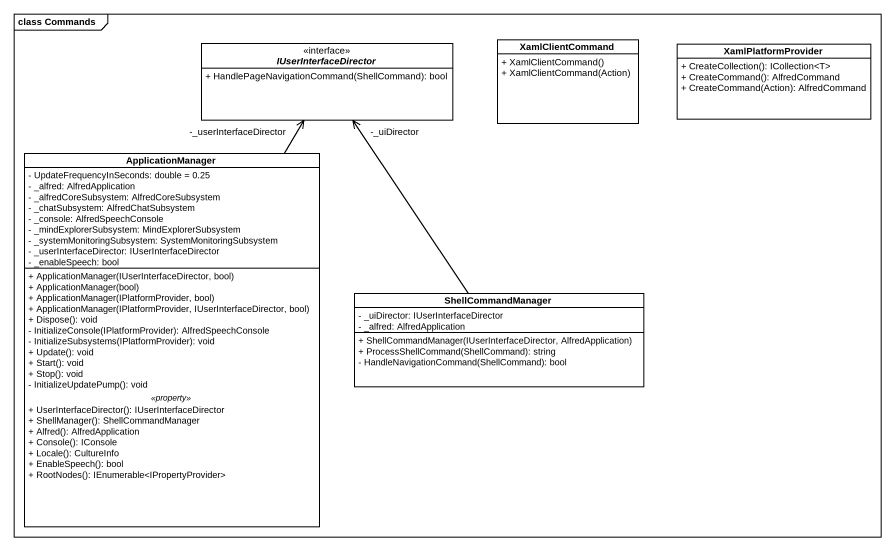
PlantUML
@startuml
mainframe class Commands
hide circle
hide empty members
skinparam classAttributeIconSize 0
interface IUserInterfaceDirector {
  + HandlePageNavigationCommand(ShellCommand): bool
}
class XamlClientCommand {
  + XamlClientCommand()
  + XamlClientCommand(Action)
}
class XamlPlatformProvider {
  + CreateCollection(): ICollection<T>
  + CreateCommand(): AlfredCommand
  + CreateCommand(Action): AlfredCommand
}
class ApplicationManager {
  - UpdateFrequencyInSeconds: double = 0.25
  - _alfred: AlfredApplication
  - _alfredCoreSubsystem: AlfredCoreSubsystem
  - _chatSubsystem: AlfredChatSubsystem
  - _console: AlfredSpeechConsole
  - _mindExplorerSubsystem: MindExplorerSubsystem
  - _systemMonitoringSubsystem: SystemMonitoringSubsystem
  - _userInterfaceDirector: IUserInterfaceDirector
  - _enableSpeech: bool
  --
  + ApplicationManager(IUserInterfaceDirector, bool)
  + ApplicationManager(bool)
  + ApplicationManager(IPlatformProvider, bool)
  + ApplicationManager(IPlatformProvider, IUserInterfaceDirector, bool)
  + Dispose(): void
  - InitializeConsole(IPlatformProvider): AlfredSpeechConsole
  - InitializeSubsystems(IPlatformProvider): void
  + Update(): void
  + Start(): void
  + Stop(): void
  - InitializeUpdatePump(): void
  .. <<property>> ..
  + UserInterfaceDirector(): IUserInterfaceDirector
  + ShellManager(): ShellCommandManager
  + Alfred(): AlfredApplication
  + Console(): IConsole
  + Locale(): CultureInfo
  + EnableSpeech(): bool
  + RootNodes(): IEnumerable<IPropertyProvider>
}
class ShellCommandManager {
  - _uiDirector: IUserInterfaceDirector
  - _alfred: AlfredApplication
  + ShellCommandManager(IUserInterfaceDirector, AlfredApplication)
  + ProcessShellCommand(ShellCommand): string
  - HandleNavigationCommand(ShellCommand): bool
}
ApplicationManager -up-> "-_userInterfaceDirector" IUserInterfaceDirector
ShellCommandManager -up-> "-_uiDirector" IUserInterfaceDirector
@enduml
